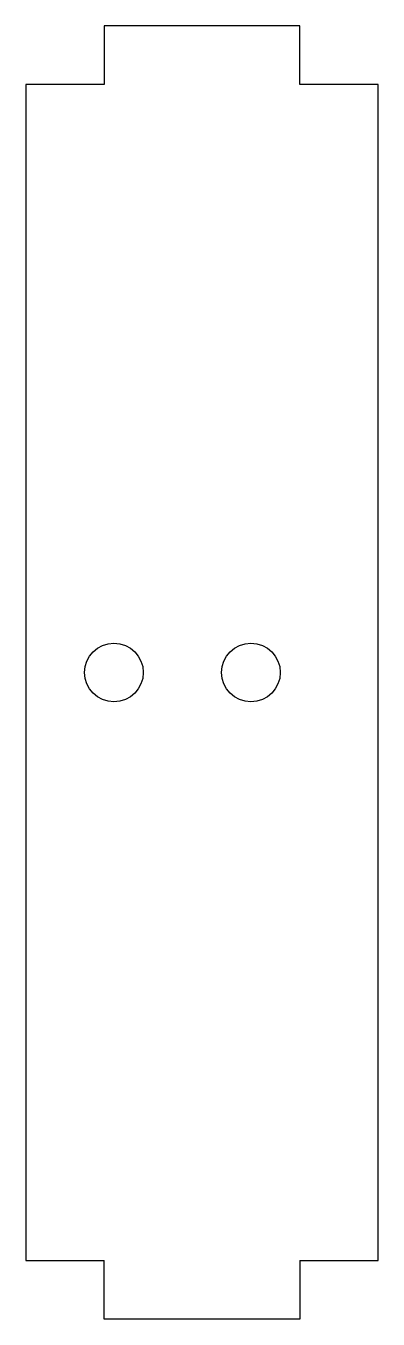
# Model space of a CAD drawing. Header units: millimetres. Extents: x 0 to 18, y -3 to 63.
import ezdxf

# ---------------------------------------------------------------- set-up
doc = ezdxf.new("R2010")
doc.units = ezdxf.units.MM

msp = doc.modelspace()

# ---------------------------------------------------------------- linework, layer by layer
for p, q in [((4, -3), (4, 0)), ((14, 0), (14, -3)), ((14, -3), (4, -3))]:
    msp.add_line(p, q)
for points in [[(14, 60), (14, 63), (4, 63), (4, 60)], [(4, 60), (0, 60), (0, 0), (4, 0)], [(14, 0), (18, 0), (18, 60), (14, 60)]]:
    msp.add_lwpolyline(points)
for centre in [(4.5, 30), (11.5, 30)]:
    msp.add_circle(centre, 1.5)

doc.saveas('drawing.dxf')
